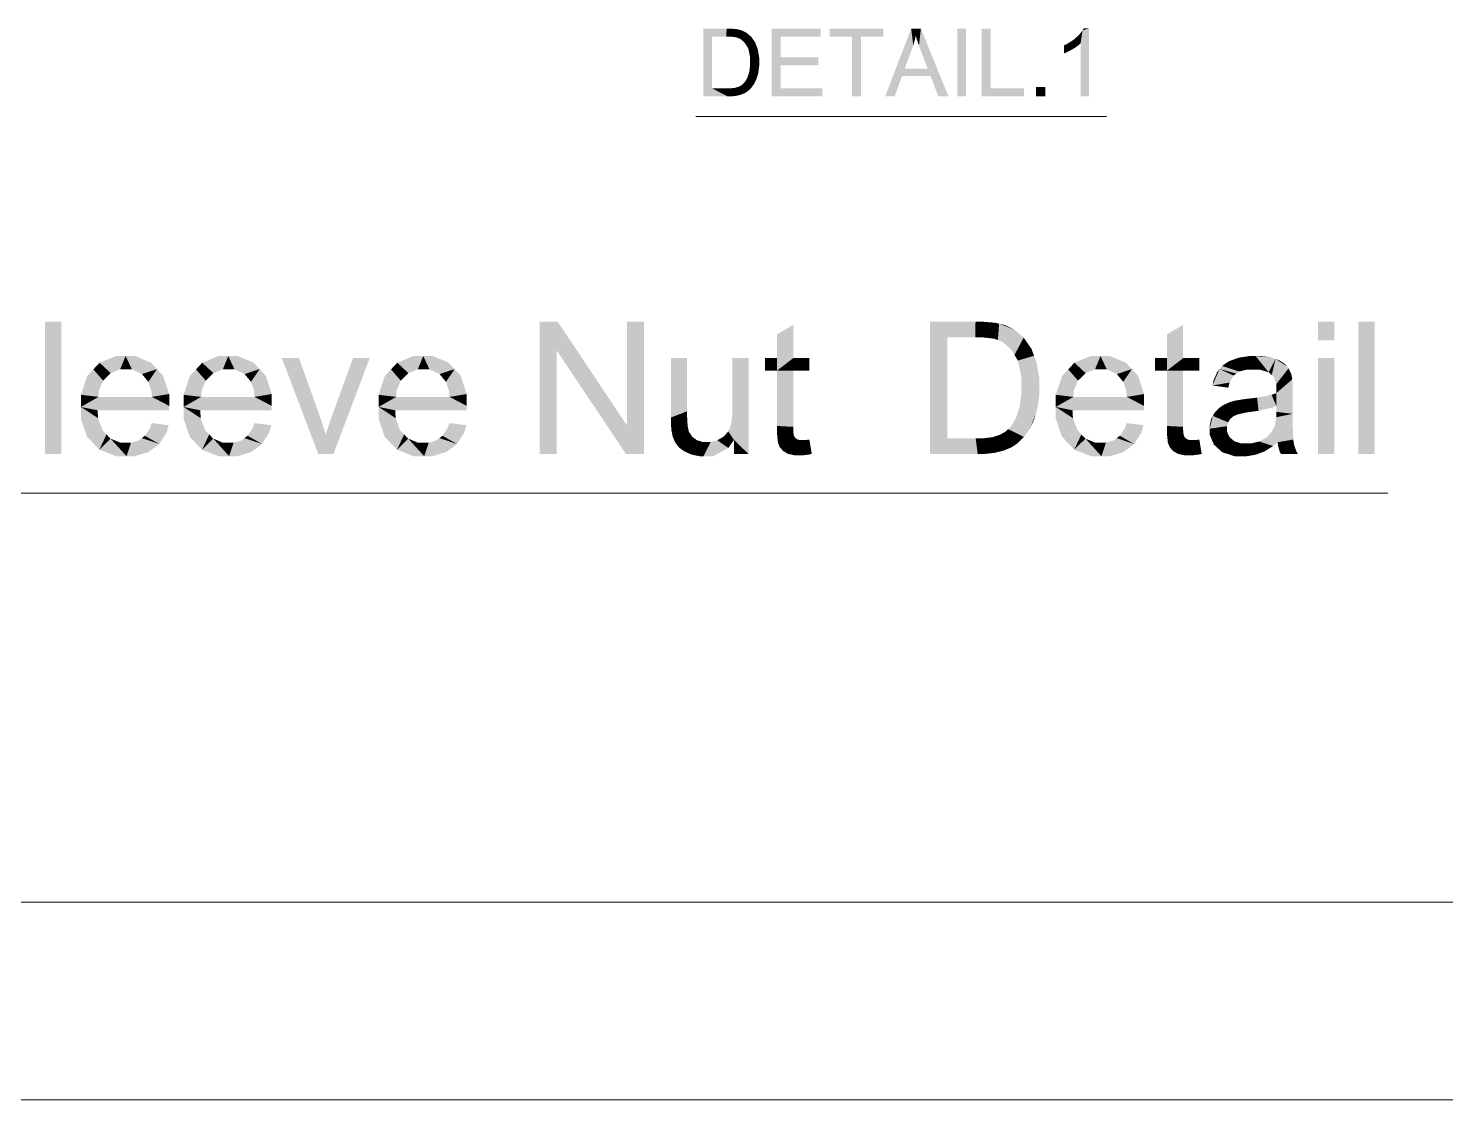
# Model space of a CAD drawing. Header units: millimetres. Extents: x 2 to 579, y 1 to 405.
# Drawn here: x 240.86 to 263.42, y 69.24 to 86.3 of the extents above; entities that cross this region are included whole.
import ezdxf

# ---------------------------------------------------------------- set-up
doc = ezdxf.new("R2010")
doc.units = ezdxf.units.MM
doc.linetypes.add('XKITLINE00', pattern=[0])
doc.layers.add('GraphicObject', color=6, linetype='Continuous', lineweight=0)
doc.layers.add('LinkedObject', color=7, linetype='Continuous', lineweight=0)

# ---------------------------------------------------------------- blocks, each defined once
blk = doc.blocks.new('*A3')
at = {"layer": 'GraphicObject', "color": 3, "linetype": 'XKITLINE00', "lineweight": 0}
blk.add_line((174.395, 69.239), (308.954, 69.239), dxfattribs=at)
blk = doc.blocks.new('*A4')
at = {"layer": 'LinkedObject'}
for points in [[(251.601, 86.294), (251.744, 86.167), (251.601, 85.214)], [(251.971, 86.167), (251.601, 86.294), (251.973, 86.294)], [(251.744, 86.167), (251.601, 86.294), (251.971, 86.167)], [(251.973, 86.294), (252.035, 86.167), (251.971, 86.167)], [(252.036, 86.294), (252.035, 86.167), (251.973, 86.294)], [(252.036, 86.294), (252.127, 86.156), (252.035, 86.167)], [(252.132, 86.286), (252.127, 86.156), (252.036, 86.294)], [(252.165, 86.279), (252.127, 86.156), (252.132, 86.286)], [(252.165, 86.279), (252.156, 86.145), (252.127, 86.156)], [(252.156, 86.145), (252.165, 86.279), (252.195, 86.129)], [(252.291, 86.229), (252.165, 86.279), (252.211, 86.268)], [(252.323, 86.201), (252.165, 86.279), (252.291, 86.229)], [(252.263, 86.068), (252.165, 86.279), (252.323, 86.201)], [(252.195, 86.129), (252.165, 86.279), (252.263, 86.068)], [(252.323, 86.201), (252.291, 86.023), (252.263, 86.068)], [(252.366, 86.165), (252.291, 86.023), (252.323, 86.201)], [(252.835, 85.836), (252.692, 85.214), (252.692, 86.294)], [(252.835, 85.836), (252.692, 86.294), (252.835, 86.167)], [(253.473, 86.167), (252.692, 86.294), (253.473, 86.294)], [(252.835, 86.167), (252.692, 86.294), (253.473, 86.167)], [(253.614, 86.294), (253.97, 86.167), (253.614, 86.167)], [(254.112, 86.167), (253.97, 86.167), (253.614, 86.294)], [(254.112, 86.167), (253.614, 86.294), (254.47, 86.294)], [(254.112, 86.167), (254.47, 86.294), (254.47, 86.167)], [(254.913, 86.294), (254.927, 85.974), (254.498, 85.214)], [(254.927, 85.974), (254.913, 86.294), (254.946, 86.025)], [(254.946, 86.025), (254.913, 86.294), (254.975, 86.129)], [(254.975, 86.129), (254.913, 86.294), (254.985, 86.181)], [(255.067, 86.294), (254.985, 86.181), (254.913, 86.294)], [(254.985, 86.181), (255.067, 86.294), (254.998, 86.137)], [(254.998, 86.137), (255.067, 86.294), (255.037, 86.024)], [(255.037, 86.024), (255.067, 86.294), (255.062, 85.956)], [(255.062, 85.956), (255.067, 86.294), (255.175, 85.658)], [(255.175, 85.658), (255.067, 86.294), (255.22, 85.541)], [(255.22, 85.541), (255.067, 86.294), (255.507, 85.214)], [(255.788, 86.294), (255.646, 85.214), (255.646, 86.294)], [(255.788, 85.214), (255.646, 85.214), (255.788, 86.294)], [(256.177, 86.294), (256.035, 85.214), (256.035, 86.294)], [(256.177, 85.342), (256.035, 85.214), (256.177, 86.294)], [(257.64, 86.264), (257.61, 86.059), (257.582, 86.191)], [(257.61, 85.214), (257.64, 86.264), (257.743, 85.214)], [(257.61, 86.059), (257.64, 86.264), (257.61, 85.214)], [(257.743, 86.299), (257.64, 86.264), (257.658, 86.299)], [(257.743, 85.214), (257.64, 86.264), (257.743, 86.299)], [(251.601, 85.214), (251.744, 86.167), (251.744, 85.342)], [(252.43, 86.073), (252.291, 86.023), (252.366, 86.165)], [(252.291, 86.023), (252.43, 86.073), (252.319, 85.977)], [(252.319, 85.977), (252.43, 86.073), (252.451, 86.017)], [(252.451, 86.017), (252.347, 85.847), (252.319, 85.977)], [(252.472, 85.961), (252.347, 85.847), (252.451, 86.017)], [(253.97, 85.214), (254.112, 86.167), (254.112, 85.214)], [(253.97, 86.167), (254.112, 86.167), (253.97, 85.214)], [(254.498, 85.214), (254.927, 85.974), (254.808, 85.658)], [(257.401, 86.054), (257.446, 85.945), (257.346, 86.027)], [(257.346, 86.027), (257.446, 85.945), (257.346, 85.899)], [(257.524, 85.991), (257.401, 86.054), (257.498, 86.117)], [(257.446, 85.945), (257.401, 86.054), (257.485, 85.968)], [(257.485, 85.968), (257.401, 86.054), (257.524, 85.991)], [(257.54, 86.154), (257.61, 86.059), (257.498, 86.117)], [(257.498, 86.117), (257.61, 86.059), (257.524, 85.991)], [(257.524, 85.991), (257.61, 86.059), (257.587, 86.036)], [(257.61, 86.059), (257.54, 86.154), (257.582, 86.191)], [(252.493, 85.832), (252.347, 85.847), (252.472, 85.961)], [(252.493, 85.76), (252.347, 85.847), (252.493, 85.832)], [(252.347, 85.847), (252.493, 85.76), (252.347, 85.762)], [(252.493, 85.76), (252.347, 85.701), (252.347, 85.762)], [(252.493, 85.699), (252.347, 85.701), (252.493, 85.76)], [(252.835, 85.709), (252.692, 85.214), (252.835, 85.836)], [(253.433, 85.709), (252.835, 85.836), (253.433, 85.836)], [(252.835, 85.709), (252.835, 85.836), (253.433, 85.709)], [(257.346, 85.899), (257.446, 85.945), (257.377, 85.911)], [(252.465, 85.542), (252.304, 85.511), (252.332, 85.597)], [(252.45, 85.494), (252.304, 85.511), (252.465, 85.542)], [(252.347, 85.701), (252.493, 85.699), (252.332, 85.597)], [(252.332, 85.597), (252.493, 85.699), (252.465, 85.542)], [(252.465, 85.542), (252.493, 85.699), (252.479, 85.59)], [(252.835, 85.342), (252.692, 85.214), (252.835, 85.709)], [(254.768, 85.541), (254.498, 85.214), (254.808, 85.658)], [(254.498, 85.214), (254.768, 85.541), (254.649, 85.214)], [(254.808, 85.658), (255.22, 85.541), (254.768, 85.541)], [(255.175, 85.658), (255.22, 85.541), (254.808, 85.658)], [(255.22, 85.541), (255.507, 85.214), (255.345, 85.214)], [(251.744, 85.342), (251.991, 85.214), (251.601, 85.214)], [(251.974, 85.342), (251.991, 85.214), (251.744, 85.342)], [(251.974, 85.342), (252.04, 85.214), (251.991, 85.214)], [(252.028, 85.342), (252.04, 85.214), (251.974, 85.342)], [(252.164, 85.233), (252.028, 85.342), (252.112, 85.352)], [(252.126, 85.223), (252.028, 85.342), (252.164, 85.233)], [(252.04, 85.214), (252.028, 85.342), (252.126, 85.223)], [(252.142, 85.362), (252.164, 85.233), (252.112, 85.352)], [(252.172, 85.371), (252.164, 85.233), (252.142, 85.362)], [(252.164, 85.233), (252.172, 85.371), (252.202, 85.242)], [(252.293, 85.287), (252.172, 85.371), (252.221, 85.399)], [(252.266, 85.269), (252.172, 85.371), (252.293, 85.287)], [(252.202, 85.242), (252.172, 85.371), (252.266, 85.269)], [(252.239, 85.418), (252.319, 85.305), (252.221, 85.399)], [(252.221, 85.399), (252.319, 85.305), (252.293, 85.287)], [(252.391, 85.385), (252.239, 85.418), (252.264, 85.443)], [(252.369, 85.354), (252.239, 85.418), (252.391, 85.385)], [(252.319, 85.305), (252.239, 85.418), (252.369, 85.354)], [(252.304, 85.511), (252.391, 85.385), (252.264, 85.443)], [(252.414, 85.416), (252.304, 85.511), (252.45, 85.494)], [(252.391, 85.385), (252.304, 85.511), (252.414, 85.416)], [(252.692, 85.214), (252.835, 85.342), (253.498, 85.214)], [(253.498, 85.214), (252.835, 85.342), (253.498, 85.342)], [(256.035, 85.214), (256.177, 85.342), (256.709, 85.214)], [(256.709, 85.214), (256.177, 85.342), (256.709, 85.342)], [(257.051, 85.365), (256.9, 85.214), (256.9, 85.365)], [(257.051, 85.214), (256.9, 85.214), (257.051, 85.365)], [(241.38, 81.626), (241.121, 79.52), (241.121, 81.626)], [(241.38, 79.52), (241.121, 79.52), (241.38, 81.626)], [(249, 81.626), (249.267, 81.173), (249, 79.52)], [(249.267, 81.173), (249, 81.626), (249.286, 81.626)], [(249.267, 81.173), (249.286, 81.626), (250.371, 79.52)], [(250.371, 79.52), (249.286, 81.626), (250.39, 79.973)], [(250.657, 81.626), (250.39, 79.973), (250.39, 81.626)], [(250.657, 79.52), (250.39, 79.973), (250.657, 81.626)], [(253.035, 81.579), (252.776, 81.047), (252.776, 81.424)], [(252.776, 81.047), (253.035, 81.579), (252.776, 80.847)], [(253.035, 81.047), (252.776, 80.847), (253.035, 81.579)], [(255.212, 81.626), (255.49, 81.377), (255.212, 79.52)], [(255.933, 81.377), (255.212, 81.626), (255.937, 81.626)], [(255.49, 81.377), (255.212, 81.626), (255.933, 81.377)], [(255.937, 81.626), (256.057, 81.377), (255.933, 81.377)], [(256.06, 81.626), (256.057, 81.377), (255.937, 81.626)], [(256.06, 81.626), (256.237, 81.356), (256.057, 81.377)], [(256.247, 81.611), (256.237, 81.356), (256.06, 81.626)], [(256.312, 81.596), (256.237, 81.356), (256.247, 81.611)], [(256.312, 81.596), (256.294, 81.334), (256.237, 81.356)], [(256.294, 81.334), (256.312, 81.596), (256.371, 81.304)], [(256.557, 81.499), (256.312, 81.596), (256.402, 81.575)], [(256.62, 81.445), (256.312, 81.596), (256.557, 81.499)], [(256.503, 81.185), (256.312, 81.596), (256.62, 81.445)], [(256.371, 81.304), (256.312, 81.596), (256.503, 81.185)], [(259.243, 81.579), (258.984, 81.047), (258.984, 81.424)], [(258.984, 81.047), (259.243, 81.579), (258.984, 80.847)], [(259.243, 81.047), (258.984, 80.847), (259.243, 81.579)], [(261.648, 81.626), (261.389, 81.329), (261.389, 81.626)], [(261.648, 81.329), (261.389, 81.329), (261.648, 81.626)], [(262.293, 81.626), (262.034, 79.52), (262.034, 81.626)], [(262.293, 79.52), (262.034, 79.52), (262.293, 81.626)], [(255.212, 79.52), (255.49, 81.377), (255.49, 79.768)], [(256.62, 81.445), (256.557, 81.097), (256.503, 81.185)], [(256.704, 81.374), (256.557, 81.097), (256.62, 81.445)], [(256.828, 81.195), (256.557, 81.097), (256.704, 81.374)], [(242.406, 81.08), (241.991, 80.974), (242.248, 81.08)], [(242.318, 80.868), (241.991, 80.974), (242.406, 81.08)], [(242.318, 80.868), (242.406, 81.08), (242.407, 80.868)], [(242.406, 81.08), (242.506, 80.868), (242.407, 80.868)], [(242.808, 80.976), (242.406, 81.08), (242.559, 81.08)], [(242.905, 80.872), (242.406, 81.08), (242.808, 80.976)], [(242.666, 80.793), (242.406, 81.08), (242.905, 80.872)], [(242.506, 80.868), (242.406, 81.08), (242.666, 80.793)], [(244.04, 81.08), (243.625, 80.974), (243.882, 81.08)], [(243.953, 80.868), (243.625, 80.974), (244.04, 81.08)], [(243.953, 80.868), (244.04, 81.08), (244.042, 80.868)], [(244.04, 81.08), (244.14, 80.868), (244.042, 80.868)], [(244.442, 80.976), (244.04, 81.08), (244.193, 81.08)], [(244.539, 80.872), (244.04, 81.08), (244.442, 80.976)], [(244.3, 80.793), (244.04, 81.08), (244.539, 80.872)], [(244.14, 80.868), (244.04, 81.08), (244.3, 80.793)], [(245.166, 81.047), (245.473, 79.52), (244.893, 81.047)], [(245.494, 80.132), (245.473, 79.52), (245.166, 81.047)], [(246.291, 81.047), (245.687, 80.115), (246.026, 81.047)], [(245.715, 79.52), (245.687, 80.115), (246.291, 81.047)], [(247.144, 81.08), (246.73, 80.974), (246.986, 81.08)], [(247.057, 80.868), (246.73, 80.974), (247.144, 81.08)], [(247.057, 80.868), (247.144, 81.08), (247.146, 80.868)], [(247.144, 81.08), (247.244, 80.868), (247.146, 80.868)], [(247.547, 80.976), (247.144, 81.08), (247.297, 81.08)], [(247.644, 80.872), (247.144, 81.08), (247.547, 80.976)], [(247.404, 80.793), (247.144, 81.08), (247.644, 80.872)], [(247.244, 80.868), (247.144, 81.08), (247.404, 80.793)], [(249, 79.52), (249.267, 81.173), (249.267, 79.52)], [(251.346, 81.047), (251.087, 80.101), (251.087, 81.047)], [(251.346, 80.201), (251.087, 80.101), (251.346, 81.047)], [(252.323, 81.047), (252.064, 80.229), (252.064, 81.047)], [(252.323, 79.52), (252.064, 80.229), (252.323, 81.047)], [(252.584, 81.047), (252.776, 80.847), (252.584, 80.847)], [(252.776, 81.047), (252.776, 80.847), (252.584, 81.047)], [(253.035, 80.847), (252.776, 80.847), (253.035, 81.047)], [(253.292, 80.847), (253.035, 81.047), (253.292, 81.047)], [(253.035, 80.847), (253.035, 81.047), (253.292, 80.847)], [(256.557, 81.097), (256.828, 81.195), (256.611, 81.008)], [(256.611, 81.008), (256.828, 81.195), (256.869, 81.085)], [(256.869, 81.085), (256.666, 80.754), (256.611, 81.008)], [(256.911, 80.975), (256.666, 80.754), (256.869, 81.085)], [(257.927, 81.08), (257.512, 80.974), (257.769, 81.08)], [(257.84, 80.868), (257.512, 80.974), (257.927, 81.08)], [(257.84, 80.868), (257.927, 81.08), (257.929, 80.868)], [(257.927, 81.08), (258.027, 80.868), (257.929, 80.868)], [(258.329, 80.976), (257.927, 81.08), (258.08, 81.08)], [(258.426, 80.872), (257.927, 81.08), (258.329, 80.976)], [(258.187, 80.793), (257.927, 81.08), (258.426, 80.872)], [(258.027, 80.868), (257.927, 81.08), (258.187, 80.793)], [(258.793, 81.047), (258.984, 80.847), (258.793, 80.847)], [(258.984, 81.047), (258.984, 80.847), (258.793, 81.047)], [(259.243, 80.847), (258.984, 80.847), (259.243, 81.047)], [(259.5, 80.847), (259.243, 81.047), (259.5, 81.047)], [(259.243, 80.847), (259.243, 81.047), (259.5, 80.847)], [(260.051, 81.027), (260.133, 80.834), (259.976, 81)], [(260.298, 81.08), (260.051, 81.027), (260.125, 81.054)], [(260.268, 80.866), (260.051, 81.027), (260.298, 81.08)], [(260.133, 80.834), (260.051, 81.027), (260.268, 80.866)], [(260.268, 80.866), (260.298, 81.08), (260.359, 80.866)], [(260.359, 80.866), (260.298, 81.08), (260.456, 80.866)], [(260.397, 81.08), (260.456, 80.866), (260.298, 81.08)], [(260.653, 81.057), (260.397, 81.08), (260.494, 81.08)], [(260.714, 81.034), (260.397, 81.08), (260.653, 81.057)], [(260.603, 80.822), (260.397, 81.08), (260.714, 81.034)], [(260.456, 80.866), (260.397, 81.08), (260.603, 80.822)], [(260.603, 80.822), (260.714, 81.034), (260.653, 80.778)], [(260.653, 80.778), (260.714, 81.034), (260.689, 80.746)], [(260.714, 81.034), (260.726, 80.635), (260.689, 80.746)], [(260.894, 80.919), (260.726, 80.635), (260.714, 81.034)], [(260.865, 80.954), (260.714, 81.034), (260.775, 81.011)], [(260.894, 80.919), (260.714, 81.034), (260.865, 80.954)], [(261.648, 81.047), (261.389, 79.52), (261.389, 81.047)], [(261.648, 79.52), (261.389, 79.52), (261.648, 81.047)], [(241.892, 80.868), (241.694, 80.463), (241.793, 80.762)], [(242.048, 80.689), (241.694, 80.463), (241.892, 80.868)], [(241.991, 80.974), (242.169, 80.808), (241.892, 80.868)], [(241.892, 80.868), (242.169, 80.808), (242.048, 80.689)], [(242.169, 80.808), (241.991, 80.974), (242.318, 80.868)], [(242.666, 80.793), (242.905, 80.872), (242.727, 80.718)], [(242.905, 80.872), (242.768, 80.67), (242.727, 80.718)], [(242.768, 80.67), (242.905, 80.872), (242.816, 80.526)], [(242.816, 80.526), (242.905, 80.872), (243.099, 80.475)], [(243.099, 80.475), (242.905, 80.872), (243.002, 80.768)], [(243.526, 80.868), (243.328, 80.463), (243.427, 80.762)], [(243.682, 80.689), (243.328, 80.463), (243.526, 80.868)], [(243.625, 80.974), (243.803, 80.808), (243.526, 80.868)], [(243.526, 80.868), (243.803, 80.808), (243.682, 80.689)], [(243.803, 80.808), (243.625, 80.974), (243.953, 80.868)], [(244.3, 80.793), (244.539, 80.872), (244.362, 80.718)], [(244.539, 80.872), (244.402, 80.67), (244.362, 80.718)], [(244.402, 80.67), (244.539, 80.872), (244.451, 80.526)], [(244.451, 80.526), (244.539, 80.872), (244.733, 80.475)], [(244.733, 80.475), (244.539, 80.872), (244.636, 80.768)], [(246.631, 80.868), (246.433, 80.463), (246.532, 80.762)], [(246.786, 80.689), (246.433, 80.463), (246.631, 80.868)], [(246.73, 80.974), (246.907, 80.808), (246.631, 80.868)], [(246.631, 80.868), (246.907, 80.808), (246.786, 80.689)], [(246.907, 80.808), (246.73, 80.974), (247.057, 80.868)], [(247.404, 80.793), (247.644, 80.872), (247.466, 80.718)], [(247.644, 80.872), (247.506, 80.67), (247.466, 80.718)], [(247.506, 80.67), (247.644, 80.872), (247.555, 80.526)], [(247.555, 80.526), (247.644, 80.872), (247.837, 80.475)], [(247.837, 80.475), (247.644, 80.872), (247.74, 80.768)], [(252.776, 79.967), (253.035, 80.847), (253.035, 79.953)], [(252.776, 80.847), (253.035, 80.847), (252.776, 79.967)], [(256.952, 80.725), (256.666, 80.754), (256.911, 80.975)], [(257.413, 80.868), (257.215, 80.463), (257.314, 80.762)], [(257.569, 80.689), (257.215, 80.463), (257.413, 80.868)], [(257.512, 80.974), (257.69, 80.808), (257.413, 80.868)], [(257.413, 80.868), (257.69, 80.808), (257.569, 80.689)], [(257.69, 80.808), (257.512, 80.974), (257.84, 80.868)], [(258.187, 80.793), (258.426, 80.872), (258.249, 80.718)], [(258.426, 80.872), (258.289, 80.67), (258.249, 80.718)], [(258.289, 80.67), (258.426, 80.872), (258.338, 80.526)], [(258.338, 80.526), (258.426, 80.872), (258.62, 80.475)], [(258.62, 80.475), (258.426, 80.872), (258.523, 80.768)], [(258.984, 79.967), (259.243, 80.847), (259.243, 79.953)], [(258.984, 80.847), (259.243, 80.847), (258.984, 79.967)], [(259.822, 80.873), (259.709, 80.611), (259.783, 80.823)], [(260.046, 80.77), (259.709, 80.611), (259.822, 80.873)], [(259.783, 80.823), (259.709, 80.611), (259.726, 80.692)], [(259.862, 80.923), (260.133, 80.834), (259.822, 80.873)], [(260.046, 80.77), (259.822, 80.873), (260.09, 80.802)], [(260.09, 80.802), (259.822, 80.873), (260.133, 80.834)], [(259.976, 81), (260.133, 80.834), (259.862, 80.923)], [(260.922, 80.884), (260.726, 80.635), (260.894, 80.919)], [(260.963, 80.796), (260.726, 80.635), (260.922, 80.884)], [(260.974, 80.743), (260.726, 80.635), (260.963, 80.796)], [(241.981, 80.53), (241.694, 80.463), (242.048, 80.689)], [(243.615, 80.53), (243.328, 80.463), (243.682, 80.689)], [(246.719, 80.53), (246.433, 80.463), (246.786, 80.689)], [(256.952, 80.584), (256.666, 80.754), (256.952, 80.725)], [(256.666, 80.754), (256.952, 80.584), (256.666, 80.589)], [(256.952, 80.584), (256.666, 80.469), (256.666, 80.589)], [(256.952, 80.464), (256.666, 80.469), (256.952, 80.584)], [(257.502, 80.53), (257.215, 80.463), (257.569, 80.689)], [(259.982, 80.658), (259.709, 80.611), (260.046, 80.77)], [(259.709, 80.611), (259.982, 80.658), (259.961, 80.577)], [(260.726, 80.549), (260.981, 80.71), (260.725, 80.515)], [(260.725, 80.515), (260.981, 80.71), (260.725, 80.489)], [(260.725, 80.489), (260.981, 80.71), (260.726, 80.286)], [(260.726, 80.635), (260.974, 80.743), (260.981, 80.71)], [(260.726, 80.635), (260.981, 80.71), (260.726, 80.556)], [(260.726, 80.556), (260.981, 80.71), (260.726, 80.549)], [(260.987, 80.59), (260.726, 80.286), (260.981, 80.71)], [(260.987, 80.504), (260.726, 80.286), (260.987, 80.59)], [(241.694, 80.463), (241.981, 80.53), (241.974, 80.43)], [(241.974, 80.43), (241.694, 80.27), (241.694, 80.463)], [(241.974, 80.43), (243.099, 80.286), (241.694, 80.27)], [(242.825, 80.43), (243.099, 80.286), (241.974, 80.43)], [(242.816, 80.526), (243.099, 80.475), (242.825, 80.43)], [(243.099, 80.286), (242.825, 80.43), (243.099, 80.475)], [(243.328, 80.463), (243.615, 80.53), (243.608, 80.43)], [(243.608, 80.43), (243.328, 80.27), (243.328, 80.463)], [(243.608, 80.43), (244.733, 80.286), (243.328, 80.27)], [(244.459, 80.43), (244.733, 80.286), (243.608, 80.43)], [(244.451, 80.526), (244.733, 80.475), (244.459, 80.43)], [(244.733, 80.286), (244.459, 80.43), (244.733, 80.475)], [(246.433, 80.463), (246.719, 80.53), (246.713, 80.43)], [(246.713, 80.43), (246.433, 80.27), (246.433, 80.463)], [(246.713, 80.43), (247.837, 80.286), (246.433, 80.27)], [(247.563, 80.43), (247.837, 80.286), (246.713, 80.43)], [(247.555, 80.526), (247.837, 80.475), (247.563, 80.43)], [(247.837, 80.286), (247.563, 80.43), (247.837, 80.475)], [(256.666, 80.469), (256.952, 80.464), (256.638, 80.267)], [(256.638, 80.267), (256.952, 80.464), (256.896, 80.159)], [(256.896, 80.159), (256.952, 80.464), (256.924, 80.252)], [(257.215, 80.463), (257.502, 80.53), (257.495, 80.43)], [(257.495, 80.43), (257.215, 80.27), (257.215, 80.463)], [(257.495, 80.43), (258.62, 80.286), (257.215, 80.27)], [(258.346, 80.43), (258.62, 80.286), (257.495, 80.43)], [(258.338, 80.526), (258.62, 80.475), (258.346, 80.43)], [(258.62, 80.286), (258.346, 80.43), (258.62, 80.475)], [(259.983, 80.346), (260.045, 80.123), (259.89, 80.304)], [(260.035, 80.361), (260.045, 80.123), (259.983, 80.346)], [(260.073, 80.371), (260.111, 80.151), (260.035, 80.361)], [(260.045, 80.123), (260.035, 80.361), (260.078, 80.137)], [(260.078, 80.137), (260.035, 80.361), (260.111, 80.151)], [(260.187, 80.39), (260.224, 80.177), (260.073, 80.371)], [(260.073, 80.371), (260.224, 80.177), (260.111, 80.151)], [(260.264, 80.4), (260.304, 80.189), (260.187, 80.39)], [(260.187, 80.39), (260.304, 80.189), (260.224, 80.177)], [(260.42, 80.418), (260.444, 80.209), (260.264, 80.4)], [(260.264, 80.4), (260.444, 80.209), (260.304, 80.189)], [(260.651, 80.463), (260.726, 80.286), (260.42, 80.418)], [(260.42, 80.418), (260.726, 80.286), (260.444, 80.209)], [(260.725, 80.489), (260.726, 80.286), (260.651, 80.463)], [(260.987, 80.504), (260.725, 80.192), (260.726, 80.286)], [(260.987, 80.16), (260.725, 80.192), (260.987, 80.504)], [(243.099, 80.274), (241.694, 80.27), (243.099, 80.286)], [(243.098, 80.24), (241.694, 80.27), (243.099, 80.274)], [(241.694, 80.27), (241.89, 79.692), (241.694, 80.084)], [(241.967, 80.091), (241.89, 79.692), (241.694, 80.27)], [(241.967, 80.091), (241.694, 80.27), (241.959, 80.217)], [(243.097, 80.217), (241.694, 80.27), (243.098, 80.24)], [(241.959, 80.217), (241.694, 80.27), (243.097, 80.217)], [(244.733, 80.274), (243.328, 80.27), (244.733, 80.286)], [(244.732, 80.24), (243.328, 80.27), (244.733, 80.274)], [(243.328, 80.27), (243.524, 79.692), (243.328, 80.084)], [(243.601, 80.091), (243.524, 79.692), (243.328, 80.27)], [(243.601, 80.091), (243.328, 80.27), (243.594, 80.217)], [(244.732, 80.217), (243.328, 80.27), (244.732, 80.24)], [(243.594, 80.217), (243.328, 80.27), (244.732, 80.217)], [(245.52, 80.058), (245.473, 79.52), (245.494, 80.132)], [(245.687, 80.115), (245.715, 79.52), (245.656, 80.03)], [(247.837, 80.274), (246.433, 80.27), (247.837, 80.286)], [(247.837, 80.24), (246.433, 80.27), (247.837, 80.274)], [(246.433, 80.27), (246.628, 79.692), (246.433, 80.084)], [(246.705, 80.091), (246.628, 79.692), (246.433, 80.27)], [(246.705, 80.091), (246.433, 80.27), (246.698, 80.217)], [(247.836, 80.217), (246.433, 80.27), (247.837, 80.24)], [(246.698, 80.217), (246.433, 80.27), (247.836, 80.217)], [(251.087, 80.101), (251.346, 80.201), (251.346, 80.099)], [(252.064, 80.132), (252.323, 79.52), (252.043, 79.983)], [(252.064, 80.229), (252.323, 79.52), (252.064, 80.132)], [(256.505, 79.966), (256.896, 80.159), (256.753, 79.852)], [(256.583, 80.099), (256.896, 80.159), (256.505, 79.966)], [(256.61, 80.183), (256.896, 80.159), (256.583, 80.099)], [(256.896, 80.159), (256.61, 80.183), (256.638, 80.267)], [(256.753, 79.852), (256.896, 80.159), (256.796, 79.913)], [(256.796, 79.913), (256.896, 80.159), (256.868, 80.066)], [(258.62, 80.274), (257.215, 80.27), (258.62, 80.286)], [(258.619, 80.24), (257.215, 80.27), (258.62, 80.274)], [(257.215, 80.27), (257.411, 79.692), (257.215, 80.084)], [(257.488, 80.091), (257.411, 79.692), (257.215, 80.27)], [(257.488, 80.091), (257.215, 80.27), (257.481, 80.217)], [(258.619, 80.217), (257.215, 80.27), (258.619, 80.24)], [(257.481, 80.217), (257.215, 80.27), (258.619, 80.217)], [(259.715, 80.127), (259.665, 79.923), (259.69, 80.081)], [(259.958, 80.025), (259.665, 79.923), (259.715, 80.127)], [(259.741, 80.174), (259.976, 80.053), (259.715, 80.127)], [(259.715, 80.127), (259.976, 80.053), (259.958, 80.025)], [(259.808, 80.248), (259.976, 80.053), (259.741, 80.174)], [(259.994, 80.081), (259.808, 80.248), (259.849, 80.276)], [(259.976, 80.053), (259.808, 80.248), (259.994, 80.081)], [(259.89, 80.304), (260.045, 80.123), (259.849, 80.276)], [(259.849, 80.276), (260.045, 80.123), (259.994, 80.081)], [(260.444, 80.209), (260.726, 80.286), (260.656, 80.258)], [(260.704, 79.977), (260.987, 80.16), (260.987, 79.979)], [(260.725, 80.106), (260.987, 80.16), (260.704, 79.977)], [(260.987, 80.16), (260.725, 80.106), (260.725, 80.192)], [(241.694, 80.084), (241.89, 79.692), (241.792, 79.795)], [(242.038, 79.899), (241.89, 79.692), (241.967, 80.091)], [(241.89, 79.692), (242.038, 79.899), (241.988, 79.589)], [(242.101, 79.832), (241.988, 79.589), (242.038, 79.899)], [(242.713, 79.811), (243.09, 79.979), (242.942, 79.68)], [(242.793, 79.931), (243.09, 79.979), (242.713, 79.811)], [(243.09, 79.979), (242.793, 79.931), (242.822, 80.013)], [(242.942, 79.68), (243.09, 79.979), (243.059, 79.862)], [(243.328, 80.084), (243.524, 79.692), (243.426, 79.795)], [(243.672, 79.899), (243.524, 79.692), (243.601, 80.091)], [(243.524, 79.692), (243.672, 79.899), (243.622, 79.589)], [(243.736, 79.832), (243.622, 79.589), (243.672, 79.899)], [(244.347, 79.811), (244.724, 79.979), (244.576, 79.68)], [(244.427, 79.931), (244.724, 79.979), (244.347, 79.811)], [(244.724, 79.979), (244.427, 79.931), (244.456, 80.013)], [(244.576, 79.68), (244.724, 79.979), (244.693, 79.862)], [(245.569, 79.904), (245.473, 79.52), (245.52, 80.058)], [(245.591, 79.825), (245.473, 79.52), (245.569, 79.904)], [(245.608, 79.885), (245.715, 79.52), (245.591, 79.825)], [(245.656, 80.03), (245.715, 79.52), (245.608, 79.885)], [(246.433, 80.084), (246.628, 79.692), (246.53, 79.795)], [(246.776, 79.899), (246.628, 79.692), (246.705, 80.091)], [(246.628, 79.692), (246.776, 79.899), (246.726, 79.589)], [(246.84, 79.832), (246.726, 79.589), (246.776, 79.899)], [(247.451, 79.811), (247.829, 79.979), (247.68, 79.68)], [(247.531, 79.931), (247.829, 79.979), (247.451, 79.811)], [(247.829, 79.979), (247.531, 79.931), (247.561, 80.013)], [(247.68, 79.68), (247.829, 79.979), (247.797, 79.862)], [(250.39, 79.973), (250.657, 79.52), (250.371, 79.52)], [(251.087, 80.101), (251.346, 80.099), (251.087, 80.019)], [(251.346, 80.099), (251.095, 79.898), (251.087, 80.019)], [(251.354, 79.963), (251.095, 79.898), (251.346, 80.099)], [(251.095, 79.898), (251.354, 79.963), (251.103, 79.86)], [(251.103, 79.86), (251.354, 79.963), (251.362, 79.928)], [(251.374, 79.877), (251.103, 79.86), (251.362, 79.928)], [(252.022, 79.931), (252.323, 79.52), (252.001, 79.88)], [(252.043, 79.983), (252.323, 79.52), (252.022, 79.931)], [(253.035, 79.953), (252.776, 79.85), (252.776, 79.967)], [(253.035, 79.897), (252.776, 79.85), (253.035, 79.953)], [(253.035, 79.897), (252.807, 79.661), (252.776, 79.85)], [(253.042, 79.826), (252.807, 79.661), (253.035, 79.897)], [(256.561, 79.661), (256.326, 79.827), (256.421, 79.881)], [(256.456, 79.916), (256.613, 79.696), (256.421, 79.881)], [(256.421, 79.881), (256.613, 79.696), (256.561, 79.661)], [(256.753, 79.852), (256.456, 79.916), (256.505, 79.966)], [(256.709, 79.792), (256.456, 79.916), (256.753, 79.852)], [(256.613, 79.696), (256.456, 79.916), (256.709, 79.792)], [(257.215, 80.084), (257.411, 79.692), (257.313, 79.795)], [(257.559, 79.899), (257.411, 79.692), (257.488, 80.091)], [(257.411, 79.692), (257.559, 79.899), (257.509, 79.589)], [(257.623, 79.832), (257.509, 79.589), (257.559, 79.899)], [(258.234, 79.811), (258.611, 79.979), (258.463, 79.68)], [(258.314, 79.931), (258.611, 79.979), (258.234, 79.811)], [(258.611, 79.979), (258.314, 79.931), (258.343, 80.013)], [(258.463, 79.68), (258.611, 79.979), (258.58, 79.862)], [(259.243, 79.953), (258.984, 79.85), (258.984, 79.967)], [(259.243, 79.897), (258.984, 79.85), (259.243, 79.953)], [(259.243, 79.897), (259.016, 79.661), (258.984, 79.85)], [(259.25, 79.826), (259.016, 79.661), (259.243, 79.897)], [(259.69, 80.081), (259.665, 79.923), (259.665, 79.979)], [(259.94, 79.964), (259.665, 79.923), (259.958, 80.025)], [(259.665, 79.923), (259.94, 79.964), (259.94, 79.93)], [(259.94, 79.878), (259.665, 79.923), (259.94, 79.93)], [(259.665, 79.923), (259.94, 79.878), (259.665, 79.827)], [(260.57, 79.787), (260.987, 79.979), (260.995, 79.751)], [(260.656, 79.876), (260.987, 79.979), (260.57, 79.787)], [(260.683, 79.933), (260.987, 79.979), (260.656, 79.876)], [(260.987, 79.979), (260.683, 79.933), (260.704, 79.977)], [(242.165, 79.766), (241.988, 79.589), (242.101, 79.832)], [(242.165, 79.766), (242.42, 79.486), (241.988, 79.589)], [(242.325, 79.699), (242.42, 79.486), (242.165, 79.766)], [(242.42, 79.699), (242.42, 79.486), (242.325, 79.699)], [(242.491, 79.699), (242.856, 79.615), (242.42, 79.486)], [(242.491, 79.699), (242.42, 79.486), (242.42, 79.699)], [(242.613, 79.736), (242.856, 79.615), (242.491, 79.699)], [(242.663, 79.774), (242.942, 79.68), (242.613, 79.736)], [(242.856, 79.615), (242.613, 79.736), (242.942, 79.68)], [(242.713, 79.811), (242.942, 79.68), (242.663, 79.774)], [(243.8, 79.766), (243.622, 79.589), (243.736, 79.832)], [(243.8, 79.766), (244.054, 79.486), (243.622, 79.589)], [(243.959, 79.699), (244.054, 79.486), (243.8, 79.766)], [(244.054, 79.699), (244.054, 79.486), (243.959, 79.699)], [(244.125, 79.699), (244.49, 79.615), (244.054, 79.486)], [(244.125, 79.699), (244.054, 79.486), (244.054, 79.699)], [(244.247, 79.736), (244.49, 79.615), (244.125, 79.699)], [(244.297, 79.774), (244.576, 79.68), (244.247, 79.736)], [(244.49, 79.615), (244.247, 79.736), (244.576, 79.68)], [(244.347, 79.811), (244.576, 79.68), (244.297, 79.774)], [(245.591, 79.825), (245.715, 79.52), (245.473, 79.52)], [(246.904, 79.766), (246.726, 79.589), (246.84, 79.832)], [(246.904, 79.766), (247.159, 79.486), (246.726, 79.589)], [(247.063, 79.699), (247.159, 79.486), (246.904, 79.766)], [(247.159, 79.699), (247.159, 79.486), (247.063, 79.699)], [(247.23, 79.699), (247.595, 79.615), (247.159, 79.486)], [(247.23, 79.699), (247.159, 79.486), (247.159, 79.699)], [(247.351, 79.736), (247.595, 79.615), (247.23, 79.699)], [(247.401, 79.774), (247.68, 79.68), (247.351, 79.736)], [(247.595, 79.615), (247.351, 79.736), (247.68, 79.68)], [(247.451, 79.811), (247.68, 79.68), (247.401, 79.774)], [(251.103, 79.86), (251.374, 79.877), (251.114, 79.803)], [(251.114, 79.803), (251.374, 79.877), (251.154, 79.707)], [(251.154, 79.707), (251.374, 79.877), (251.182, 79.668)], [(251.182, 79.668), (251.374, 79.877), (251.425, 79.797)], [(251.182, 79.668), (251.425, 79.797), (251.211, 79.629)], [(251.211, 79.629), (251.425, 79.797), (251.297, 79.564)], [(251.297, 79.564), (251.425, 79.797), (251.356, 79.538)], [(251.356, 79.538), (251.425, 79.797), (251.465, 79.768)], [(251.504, 79.739), (251.356, 79.538), (251.465, 79.768)], [(251.356, 79.538), (251.504, 79.739), (251.414, 79.512)], [(251.414, 79.512), (251.504, 79.739), (251.54, 79.486)], [(251.608, 79.486), (251.504, 79.739), (251.602, 79.709)], [(251.54, 79.486), (251.504, 79.739), (251.608, 79.486)], [(251.66, 79.709), (251.608, 79.486), (251.602, 79.709)], [(251.718, 79.709), (252.002, 79.616), (251.608, 79.486)], [(251.718, 79.709), (251.608, 79.486), (251.66, 79.709)], [(251.827, 79.739), (252.002, 79.616), (251.718, 79.709)], [(251.878, 79.769), (252.002, 79.616), (251.827, 79.739)], [(251.929, 79.799), (252.002, 79.616), (251.878, 79.769)], [(252.091, 79.745), (251.929, 79.799), (252.001, 79.88)], [(252.002, 79.616), (251.929, 79.799), (252.091, 79.745)], [(252.001, 79.88), (252.323, 79.52), (252.091, 79.745)], [(252.091, 79.745), (252.323, 79.52), (252.091, 79.52)], [(252.776, 79.85), (252.807, 79.661), (252.792, 79.697)], [(253.048, 79.81), (252.807, 79.661), (253.042, 79.826)], [(252.807, 79.661), (253.048, 79.81), (253.055, 79.794)], [(252.807, 79.661), (253.055, 79.794), (252.823, 79.624)], [(252.823, 79.624), (253.055, 79.794), (252.878, 79.566)], [(252.878, 79.566), (253.055, 79.794), (252.916, 79.543)], [(252.916, 79.543), (253.055, 79.794), (253.077, 79.769)], [(253.077, 79.769), (252.955, 79.521), (252.916, 79.543)], [(253.092, 79.76), (252.955, 79.521), (253.077, 79.769)], [(253.108, 79.75), (252.955, 79.521), (253.092, 79.76)], [(252.955, 79.521), (253.108, 79.75), (253.064, 79.499)], [(253.064, 79.499), (253.108, 79.75), (253.135, 79.499)], [(253.135, 79.499), (253.108, 79.75), (253.151, 79.741)], [(253.151, 79.741), (253.178, 79.499), (253.135, 79.499)], [(253.18, 79.741), (253.178, 79.499), (253.151, 79.741)], [(253.18, 79.741), (253.275, 79.51), (253.178, 79.499)], [(253.201, 79.741), (253.275, 79.51), (253.18, 79.741)], [(253.275, 79.51), (253.201, 79.741), (253.257, 79.746)], [(253.33, 79.522), (253.257, 79.746), (253.292, 79.75)], [(253.275, 79.51), (253.257, 79.746), (253.33, 79.522)], [(255.49, 79.768), (255.972, 79.52), (255.212, 79.52)], [(255.94, 79.768), (255.972, 79.52), (255.49, 79.768)], [(255.94, 79.768), (256.067, 79.52), (255.972, 79.52)], [(256.044, 79.768), (256.067, 79.52), (255.94, 79.768)], [(256.31, 79.556), (256.044, 79.768), (256.208, 79.788)], [(256.236, 79.538), (256.044, 79.768), (256.31, 79.556)], [(256.067, 79.52), (256.044, 79.768), (256.236, 79.538)], [(256.267, 79.807), (256.31, 79.556), (256.208, 79.788)], [(256.326, 79.827), (256.31, 79.556), (256.267, 79.807)], [(256.31, 79.556), (256.326, 79.827), (256.383, 79.574)], [(256.509, 79.627), (256.326, 79.827), (256.561, 79.661)], [(256.383, 79.574), (256.326, 79.827), (256.509, 79.627)], [(257.687, 79.766), (257.509, 79.589), (257.623, 79.832)], [(257.687, 79.766), (257.941, 79.486), (257.509, 79.589)], [(257.846, 79.699), (257.941, 79.486), (257.687, 79.766)], [(257.941, 79.699), (257.941, 79.486), (257.846, 79.699)], [(258.012, 79.699), (258.377, 79.615), (257.941, 79.486)], [(258.012, 79.699), (257.941, 79.486), (257.941, 79.699)], [(258.134, 79.736), (258.377, 79.615), (258.012, 79.699)], [(258.184, 79.774), (258.463, 79.68), (258.134, 79.736)], [(258.377, 79.615), (258.134, 79.736), (258.463, 79.68)], [(258.234, 79.811), (258.463, 79.68), (258.184, 79.774)], [(258.984, 79.85), (259.016, 79.661), (259, 79.697)], [(259.257, 79.81), (259.016, 79.661), (259.25, 79.826)], [(259.016, 79.661), (259.257, 79.81), (259.264, 79.794)], [(259.016, 79.661), (259.264, 79.794), (259.032, 79.624)], [(259.032, 79.624), (259.264, 79.794), (259.086, 79.566)], [(259.086, 79.566), (259.264, 79.794), (259.125, 79.543)], [(259.125, 79.543), (259.264, 79.794), (259.286, 79.769)], [(259.286, 79.769), (259.164, 79.521), (259.125, 79.543)], [(259.301, 79.76), (259.164, 79.521), (259.286, 79.769)], [(259.316, 79.75), (259.164, 79.521), (259.301, 79.76)], [(259.164, 79.521), (259.316, 79.75), (259.273, 79.499)], [(259.273, 79.499), (259.316, 79.75), (259.343, 79.499)], [(259.343, 79.499), (259.316, 79.75), (259.36, 79.741)], [(259.36, 79.741), (259.386, 79.499), (259.343, 79.499)], [(259.388, 79.741), (259.386, 79.499), (259.36, 79.741)], [(259.388, 79.741), (259.484, 79.51), (259.386, 79.499)], [(259.409, 79.741), (259.484, 79.51), (259.388, 79.741)], [(259.484, 79.51), (259.409, 79.741), (259.465, 79.746)], [(259.538, 79.522), (259.465, 79.746), (259.5, 79.75)], [(259.484, 79.51), (259.465, 79.746), (259.538, 79.522)], [(259.665, 79.827), (259.94, 79.878), (259.732, 79.67)], [(259.732, 79.67), (259.94, 79.878), (259.799, 79.609)], [(259.799, 79.609), (259.94, 79.878), (259.979, 79.792)], [(259.979, 79.792), (259.867, 79.548), (259.799, 79.609)], [(260.019, 79.757), (259.867, 79.548), (259.979, 79.792)], [(260.058, 79.723), (259.867, 79.548), (260.019, 79.757)], [(259.867, 79.548), (260.058, 79.723), (260.06, 79.486)], [(260.185, 79.486), (260.058, 79.723), (260.172, 79.688)], [(260.06, 79.486), (260.058, 79.723), (260.185, 79.486)], [(260.172, 79.688), (260.261, 79.486), (260.185, 79.486)], [(260.247, 79.688), (260.261, 79.486), (260.172, 79.688)], [(260.322, 79.688), (260.261, 79.486), (260.247, 79.688)], [(260.261, 79.486), (260.322, 79.688), (260.404, 79.511)], [(260.47, 79.536), (260.322, 79.688), (260.454, 79.721)], [(260.404, 79.511), (260.322, 79.688), (260.47, 79.536)], [(260.747, 79.707), (260.454, 79.721), (260.512, 79.754)], [(260.675, 79.647), (260.454, 79.721), (260.747, 79.707)], [(260.536, 79.561), (260.454, 79.721), (260.675, 79.647)], [(260.47, 79.536), (260.454, 79.721), (260.536, 79.561)], [(260.57, 79.787), (260.995, 79.751), (260.512, 79.754)], [(260.995, 79.751), (260.747, 79.707), (260.512, 79.754)], [(260.747, 79.707), (260.995, 79.751), (260.753, 79.654)], [(260.753, 79.654), (260.995, 79.751), (261.004, 79.703)], [(261.004, 79.703), (260.779, 79.56), (260.753, 79.654)], [(261.012, 79.656), (260.779, 79.56), (261.004, 79.703)], [(261.012, 79.656), (260.8, 79.52), (260.779, 79.56)], [(261.045, 79.564), (260.8, 79.52), (261.012, 79.656)], [(241.988, 79.589), (242.42, 79.486), (242.253, 79.486)], [(242.42, 79.486), (242.856, 79.615), (242.553, 79.486)], [(242.553, 79.486), (242.856, 79.615), (242.771, 79.551)], [(243.622, 79.589), (244.054, 79.486), (243.887, 79.486)], [(244.054, 79.486), (244.49, 79.615), (244.187, 79.486)], [(244.187, 79.486), (244.49, 79.615), (244.405, 79.551)], [(246.726, 79.589), (247.159, 79.486), (246.991, 79.486)], [(247.159, 79.486), (247.595, 79.615), (247.291, 79.486)], [(247.291, 79.486), (247.595, 79.615), (247.509, 79.551)], [(251.608, 79.486), (252.002, 79.616), (251.761, 79.486)], [(257.509, 79.589), (257.941, 79.486), (257.774, 79.486)], [(257.941, 79.486), (258.377, 79.615), (258.074, 79.486)], [(258.074, 79.486), (258.377, 79.615), (258.292, 79.551)], [(260.8, 79.52), (261.045, 79.564), (261.069, 79.52)]]:
    blk.add_hatch(color=7, dxfattribs=at).paths.add_polyline_path(points, flags=17)
at = {"layer": 'LinkedObject', "color": 7, "linetype": 'XKITLINE00', "lineweight": 0}
for p, q in [((251.485, 84.895), (252.573, 84.895)), ((252.573, 84.895), (253.579, 84.895)), ((253.579, 84.895), (254.5, 84.895)), ((254.5, 84.895), (255.506, 84.895)), ((255.506, 84.895), (255.925, 84.895)), ((255.925, 84.895), (256.763, 84.895)), ((256.763, 84.895), (257.182, 84.895)), ((257.182, 84.895), (258.02, 84.895)), ((238.973, 78.897), (240.934, 78.897)), ((240.934, 78.897), (241.587, 78.897)), ((241.587, 78.897), (243.221, 78.897)), ((243.221, 78.897), (244.855, 78.897)), ((244.855, 78.897), (246.325, 78.897)), ((246.325, 78.897), (247.959, 78.897)), ((247.959, 78.897), (248.777, 78.897)), ((248.777, 78.897), (250.899, 78.897)), ((250.899, 78.897), (252.534, 78.897)), ((252.534, 78.897), (253.351, 78.897)), ((253.351, 78.897), (254.168, 78.897)), ((254.168, 78.897), (254.985, 78.897)), ((254.985, 78.897), (257.108, 78.897)), ((257.108, 78.897), (258.742, 78.897)), ((258.742, 78.897), (259.559, 78.897)), ((259.559, 78.897), (261.193, 78.897)), ((261.193, 78.897), (261.846, 78.897)), ((261.846, 78.897), (262.499, 78.897))]:
    blk.add_line(p, q, dxfattribs=at)
at = {"layer": 'LinkedObject', "color": 2, "linetype": 'XKITLINE00', "lineweight": 0}
blk.add_line((281.227, 72.382), (197.075, 72.382), dxfattribs=at)

msp = doc.modelspace()

# ---------------------------------------------------------------- block references
at = {"lineweight": 0}
for name in ['*A3', '*A4']:
    msp.add_blockref(name, (0, 0), dxfattribs=at)

doc.saveas('drawing.dxf')
